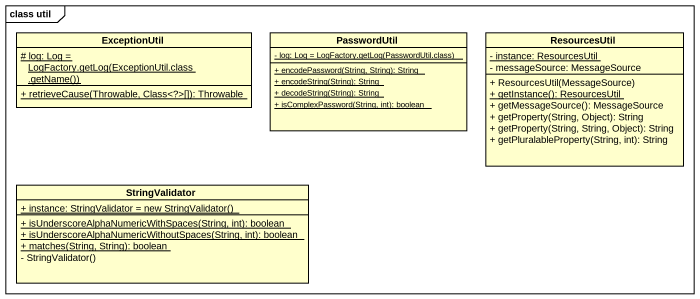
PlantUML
@startuml
mainframe class util
hide circle
hide empty members
skinparam classAttributeIconSize 0
class ExceptionUtil {
  {static} {field} # log: Log = LogFactory.getLog(ExceptionUtil.class .getName())
  {static} + retrieveCause(Throwable, Class<?>[]): Throwable
}
class PasswordUtil {
  {static} {field} - log: Log = LogFactory.getLog(PasswordUtil.class)
  {static} + encodePassword(String, String): String
  {static} + encodeString(String): String
  {static} + decodeString(String): String
  {static} + isComplexPassword(String, int): boolean
}
class ResourcesUtil {
  {static} - instance: ResourcesUtil
  - messageSource: MessageSource
  + ResourcesUtil(MessageSource)
  {static} + getInstance(): ResourcesUtil
  + getMessageSource(): MessageSource
  + getProperty(String, Object): String
  + getProperty(String, String, Object): String
  + getPluralableProperty(String, int): String
}
class StringValidator {
  {static} {field} + instance: StringValidator = new StringValidator()
  {static} + isUnderscoreAlphaNumericWithSpaces(String, int): boolean
  {static} + isUnderscoreAlphaNumericWithoutSpaces(String, int): boolean
  {static} + matches(String, String): boolean
  - StringValidator()
}
@enduml
